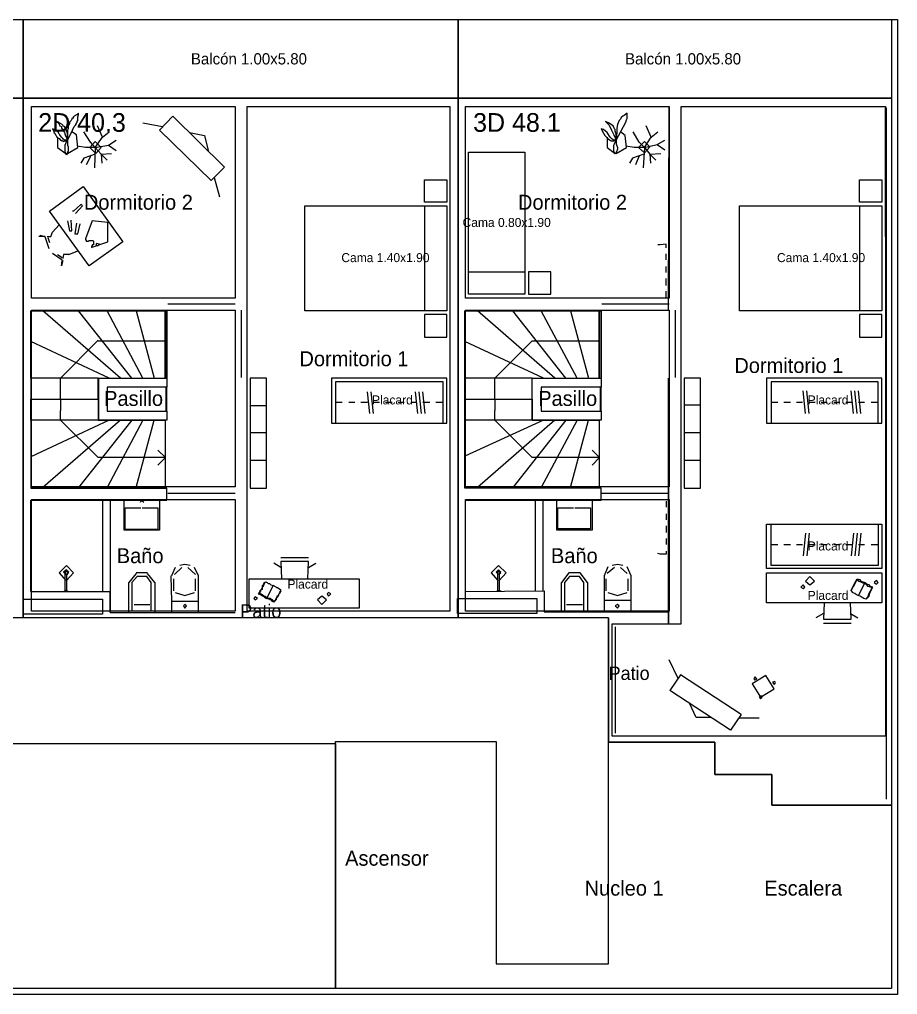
# Model space of a CAD drawing. Header units: metres. Extents: x 0 to 71.6, y 0 to 13.3.
# Drawn here: x 11.66 to 23.39, y 0 to 13.02 of the extents above; entities that cross this region are included whole.
import ezdxf

# ---------------------------------------------------------------- set-up
doc = ezdxf.new("R2010")
doc.units = ezdxf.units.M
for name, color, linetype in [('Trazo_Cotas', 9, 'Continuous'), ('Trazo_Equipamiento', 8, 'Continuous'), ('Trazo_Estancias', 3, 'Continuous'), ('Trazo_Fachada', 30, 'Continuous'), ('Trazo_Medianeras', 8, 'Continuous'), ('Trazo_Nucleos', 252, 'Continuous'), ('Trazo_Patios', 3, 'Continuous'), ('Trazo_Puertas', 1, 'Continuous'), ('Trazo_Terreno', 7, 'Continuous'), ('Trazo_Unidad', 7, 'Continuous'), ('Trazo_Ventanas', 5, 'Continuous')]:
    doc.layers.add(name, color=color, linetype=linetype)

msp = doc.modelspace()

# ---------------------------------------------------------------- linework, layer by layer
at = {"layer": 'Trazo_Cotas'}
for points in [[(11.71, 13.02), (11.71, 11.97), (5.91, 11.97), (5.91, 13.02)], [(17.52, 13.02), (17.52, 11.97), (11.71, 11.97), (11.71, 13.02)], [(23.31, 13.02), (23.31, 11.97), (17.52, 11.97), (17.52, 13.02)]]:
    msp.add_lwpolyline(points, close=True, dxfattribs=at)
at = {"layer": 'Trazo_Equipamiento', "color": 8}
for p, q in [((11.83, 11.86), (14.53, 11.86)), ((14.7, 11.86), (17.4, 11.86)), ((20.33, 9.13), (20.34, 11.86)), ((20.3, 9.81), (20.3, 9.89)), ((20.3, 9.64), (20.3, 9.72)), ((20.3, 9.47), (20.3, 9.56)), ((20.3, 9.31), (20.3, 9.39)), ((13.01, 8.23), (11.97, 9.13)), ((13.16, 8.23), (12.45, 9.13)), ((13.31, 8.23), (12.83, 9.13)), ((13.6, 9.13), (13.6, 8.23)), ((13.63, 9.13), (13.63, 8.23)), ((18.81, 8.23), (17.78, 9.13)), ((18.96, 8.23), (18.25, 9.13)), ((19.11, 8.23), (18.63, 9.13)), ((19.4, 9.13), (19.4, 8.23)), ((19.43, 9.13), (19.43, 8.23)), ((12.71, 8.74), (12.21, 8.23)), ((12.71, 8.73), (13.61, 8.73)), ((13.05, 8.73), (13.32, 8.73)), ((18.51, 8.73), (18.01, 8.23)), ((18.51, 8.73), (19.41, 8.73)), ((18.85, 8.73), (19.13, 8.73)), ((12.86, 8.23), (11.81, 8.72)), ((18.66, 8.23), (17.61, 8.72)), ((12.21, 7.95), (12.21, 8.23)), ((18.01, 7.95), (18.01, 8.23)), ((13.62, 7.79), (13.62, 8.11)), ((13.63, 7.79), (13.63, 8.11)), ((19.42, 7.79), (19.42, 8.11)), ((19.43, 7.79), (19.43, 8.11)), ((12.21, 7.95), (12.21, 7.8)), ((18.01, 7.95), (18.01, 7.8)), ((14.96, 7.86), (14.74, 7.86)), ((20.76, 7.87), (20.54, 7.87)), ((12.21, 7.67), (12.21, 7.8)), ((18.01, 7.67), (18.01, 7.8)), ((12.86, 7.67), (11.81, 7.18)), ((13.01, 7.67), (11.97, 6.77)), ((12.21, 7.67), (12.71, 7.17)), ((13.16, 7.67), (12.45, 6.77)), ((12.71, 7.67), (13.61, 7.67)), ((13.31, 7.67), (12.83, 6.77)), ((18.66, 7.67), (17.61, 7.19)), ((18.81, 7.67), (17.78, 6.77)), ((18.01, 7.67), (18.51, 7.17)), ((18.96, 7.67), (18.25, 6.77)), ((18.51, 7.67), (19.41, 7.67)), ((19.11, 7.67), (18.63, 6.77)), ((14.96, 7.5), (14.74, 7.5)), ((20.76, 7.5), (20.54, 7.5)), ((13.61, 7.17), (12.71, 7.17)), ((19.41, 7.17), (18.51, 7.17)), ((14.96, 7.13), (14.74, 7.13)), ((20.76, 7.13), (20.54, 7.13)), ((12.77, 6.6), (12.77, 5.38)), ((12.87, 6.6), (12.87, 5.38)), ((18.55, 6.61), (18.55, 5.38)), ((18.65, 6.61), (18.65, 5.38)), ((20.3, 6.59), (20.3, 6.51)), ((20.3, 6.42), (20.3, 6.34)), ((20.3, 6.26), (20.3, 6.17)), ((20.3, 6.09), (20.3, 6.01)), ((13.87, 5.74), (13.8, 5.73)), ((13.94, 5.73), (13.87, 5.74)), ((19.65, 5.74), (19.58, 5.73)), ((19.72, 5.73), (19.65, 5.74)), ((13.22, 5.62), (13.12, 5.5)), ((13.37, 5.63), (13.22, 5.63)), ((13.47, 5.5), (13.37, 5.62)), ((13.74, 5.7), (13.69, 5.59)), ((13.83, 5.7), (13.73, 5.61)), ((14.01, 5.61), (13.91, 5.7)), ((14.05, 5.59), (14, 5.7)), ((19, 5.63), (18.9, 5.5)), ((19.15, 5.63), (19, 5.63)), ((19.25, 5.5), (19.15, 5.63)), ((19.52, 5.71), (19.47, 5.59)), ((19.61, 5.7), (19.51, 5.62)), ((19.78, 5.62), (19.69, 5.7)), ((19.83, 5.59), (19.78, 5.71)), ((13.23, 5.58), (13.16, 5.5)), ((13.16, 5.5), (13.16, 5.12)), ((13.36, 5.58), (13.23, 5.58)), ((13.42, 5.5), (13.36, 5.58)), ((13.42, 5.12), (13.42, 5.5)), ((13.47, 5.5), (13.47, 5.1)), ((13.72, 5.39), (13.72, 5.55)), ((14.01, 5.39), (14.01, 5.55)), ((19.01, 5.58), (18.94, 5.5)), ((18.94, 5.5), (18.94, 5.12)), ((19.14, 5.58), (19.01, 5.58)), ((19.2, 5.5), (19.14, 5.58)), ((19.2, 5.12), (19.2, 5.5)), ((19.25, 5.5), (19.25, 5.11)), ((19.5, 5.39), (19.5, 5.55)), ((19.79, 5.39), (19.79, 5.55)), ((11.81, 5.38), (12.87, 5.38)), ((11.81, 5.38), (12.87, 5.38)), ((12.87, 5.1), (12.87, 5.38)), ((13.74, 5.37), (13.87, 5.33)), ((13.87, 5.33), (14, 5.37)), ((19.52, 5.37), (19.65, 5.33)), ((19.65, 5.33), (19.78, 5.37)), ((13.19, 5.21), (13.4, 5.21)), ((14.05, 5.25), (13.69, 5.25)), ((18.97, 5.21), (19.18, 5.21)), ((19.83, 5.26), (19.47, 5.26)), ((19.62, 4.91), (19.62, 3.49))]:
    msp.add_line(p, q, dxfattribs=at)
at = {"layer": 'Trazo_Equipamiento', "color": 9}
for p, q in [((13.53, 11.54), (13.71, 11.73)), ((13.71, 11.73), (14.4, 11.05)), ((13.31, 11.64), (13.57, 11.59)), ((12.42, 11.48), (12.36, 11.52)), ((12.77, 11.45), (12.86, 11.52)), ((13.53, 11.54), (14.22, 10.87)), ((19.75, 11.47), (19.69, 11.52)), ((20.1, 11.45), (20.19, 11.52)), ((12.85, 11.34), (12.95, 11.27)), ((20.18, 11.35), (20.28, 11.28)), ((12.67, 11.31), (12.66, 11.04)), ((12.75, 11.22), (12.76, 11.1)), ((12.75, 11.22), (12.83, 11.14)), ((19.94, 11.2), (19.89, 11.08)), ((20.01, 11.31), (19.99, 11.04)), ((20.08, 11.22), (20.09, 11.1)), ((20.08, 11.22), (20.16, 11.14)), ((12.61, 11.19), (12.55, 11.08)), ((14.22, 10.87), (14.4, 11.05)), ((14.26, 10.91), (14.33, 10.65)), ((17.07, 10.53), (17.07, 9.13)), ((22.88, 10.53), (22.88, 9.13)), ((12.19, 10.28), (12.1, 10.18)), ((12, 10.12), (11.92, 10.12)), ((11.93, 10.14), (12, 10.12)), ((12, 10.12), (12.05, 9.96)), ((12.04, 10.11), (12.06, 10.04)), ((12.1, 9.9), (12.23, 9.81)), ((12.32, 9.88), (12.44, 9.93)), ((12.17, 9.88), (12.23, 9.84)), ((12.24, 9.8), (12.22, 9.73)), ((12.22, 9.73), (12.23, 9.8)), ((17.66, 9.65), (18.41, 9.65)), ((16.34, 7.76), (16.31, 8.05)), ((16.34, 7.76), (16.31, 8.05)), ((16.39, 7.76), (16.36, 8.05)), ((16.39, 7.76), (16.36, 8.05)), ((16.98, 7.76), (16.95, 8.05)), ((16.98, 7.76), (16.95, 8.05)), ((17.03, 7.76), (17, 8.05)), ((17.03, 7.76), (17, 8.05)), ((17.08, 7.76), (17.05, 8.05)), ((17.08, 7.76), (17.05, 8.05)), ((22.16, 7.76), (22.13, 8.06)), ((22.16, 7.76), (22.13, 8.06)), ((22.21, 7.76), (22.18, 8.06)), ((22.21, 7.76), (22.18, 8.06)), ((22.8, 7.76), (22.77, 8.06)), ((22.8, 7.76), (22.77, 8.06)), ((22.85, 7.76), (22.82, 8.06)), ((22.85, 7.76), (22.82, 8.06)), ((22.9, 7.76), (22.87, 8.06)), ((22.9, 7.76), (22.87, 8.06)), ((15.88, 7.91), (15.97, 7.91)), ((15.88, 7.91), (15.97, 7.91)), ((16.06, 7.91), (16.14, 7.91)), ((16.06, 7.91), (16.14, 7.91)), ((16.22, 7.91), (16.31, 7.91)), ((16.22, 7.91), (16.31, 7.91)), ((16.39, 7.91), (16.47, 7.91)), ((16.39, 7.91), (16.47, 7.91)), ((16.55, 7.91), (16.64, 7.91)), ((16.55, 7.91), (16.64, 7.91)), ((16.72, 7.91), (16.8, 7.91)), ((16.72, 7.91), (16.8, 7.91)), ((16.89, 7.91), (16.97, 7.91)), ((16.89, 7.91), (16.97, 7.91)), ((17.05, 7.91), (17.14, 7.91)), ((17.05, 7.91), (17.14, 7.91)), ((17.22, 7.91), (17.32, 7.91)), ((17.22, 7.91), (17.32, 7.91)), ((21.7, 7.91), (21.79, 7.91)), ((21.7, 7.91), (21.79, 7.91)), ((21.87, 7.91), (21.96, 7.91)), ((21.87, 7.91), (21.96, 7.91)), ((22.04, 7.91), (22.12, 7.91)), ((22.04, 7.91), (22.12, 7.91)), ((22.21, 7.91), (22.29, 7.91)), ((22.21, 7.91), (22.29, 7.91)), ((22.37, 7.91), (22.45, 7.91)), ((22.37, 7.91), (22.45, 7.91)), ((22.54, 7.91), (22.62, 7.91)), ((22.54, 7.91), (22.62, 7.91)), ((22.7, 7.91), (22.79, 7.91)), ((22.7, 7.91), (22.79, 7.91)), ((22.87, 7.91), (22.95, 7.91)), ((22.87, 7.91), (22.95, 7.91)), ((23.04, 7.91), (23.13, 7.91)), ((23.04, 7.91), (23.13, 7.91)), ((22.16, 6.16), (22.13, 5.86)), ((22.16, 6.16), (22.13, 5.86)), ((22.21, 6.16), (22.18, 5.86)), ((22.21, 6.16), (22.18, 5.86)), ((22.8, 6.16), (22.77, 5.86)), ((22.8, 6.16), (22.77, 5.86)), ((22.85, 6.16), (22.82, 5.86)), ((22.85, 6.16), (22.82, 5.86)), ((22.9, 6.16), (22.87, 5.86)), ((22.9, 6.16), (22.87, 5.86)), ((21.7, 6.01), (21.79, 6.01)), ((21.7, 6.01), (21.79, 6.01)), ((21.87, 6.01), (21.96, 6.01)), ((21.87, 6.01), (21.96, 6.01)), ((22.04, 6.01), (22.12, 6.01)), ((22.04, 6.01), (22.12, 6.01)), ((22.21, 6.01), (22.29, 6.01)), ((22.21, 6.01), (22.29, 6.01)), ((22.37, 6.01), (22.45, 6.01)), ((22.37, 6.01), (22.45, 6.01)), ((22.54, 6.01), (22.62, 6.01)), ((22.54, 6.01), (22.62, 6.01)), ((22.7, 6.01), (22.79, 6.01)), ((22.7, 6.01), (22.79, 6.01)), ((22.87, 6.01), (22.95, 6.01)), ((22.87, 6.01), (22.95, 6.01)), ((23.04, 6.01), (23.13, 6.01)), ((23.04, 6.01), (23.13, 6.01)), ((15.15, 5.7), (15.06, 5.76)), ((15.52, 5.83), (15.15, 5.83)), ((15.52, 5.7), (15.62, 5.76)), ((22.87, 5.33), (22.96, 5.5)), ((15.05, 5.46), (14.96, 5.29)), ((22.4, 5.09), (22.3, 5.03)), ((22.76, 5.09), (22.86, 5.03)), ((22.4, 4.96), (22.77, 4.96)), ((20.46, 4.22), (20.34, 4.47)), ((20.49, 4.27), (20.35, 4.06)), ((21.3, 3.74), (20.49, 4.27)), ((21.16, 3.53), (20.35, 4.06)), ((21.3, 3.74), (21.16, 3.53)), ((21.54, 3.69), (21.27, 3.69))]:
    msp.add_line(p, q, dxfattribs=at)
for points in [[(12.3, 11.41), (12.35, 11.5), (12.37, 11.54), (12.39, 11.59), (12.41, 11.61), (12.42, 11.63), (12.42, 11.64), (12.43, 11.65), (12.43, 11.66), (12.44, 11.67), (12.44, 11.72), (12.45, 11.75), (12.45, 11.77)], [(12.45, 11.77), (12.43, 11.75), (12.39, 11.73), (12.38, 11.72), (12.37, 11.7), (12.36, 11.7), (12.36, 11.69), (12.35, 11.67), (12.33, 11.65), (12.33, 11.63), (12.32, 11.62), (12.31, 11.59), (12.31, 11.56), (12.3, 11.54), (12.3, 11.41)], [(19.63, 11.41), (19.73, 11.59), (19.76, 11.65), (19.77, 11.68), (19.78, 11.7), (19.78, 11.77)], [(19.78, 11.77), (19.74, 11.74), (19.72, 11.73), (19.7, 11.71), (19.69, 11.69), (19.67, 11.67), (19.65, 11.62), (19.64, 11.57), (19.64, 11.52), (19.63, 11.41)], [(12.3, 11.41), (12.3, 11.51), (12.29, 11.53), (12.29, 11.54), (12.28, 11.55), (12.28, 11.56), (12.27, 11.57), (12.27, 11.58), (12.26, 11.59), (12.25, 11.59), (12.24, 11.61), (12.23, 11.62), (12.19, 11.64), (12.18, 11.65), (12.16, 11.66)], [(12.16, 11.66), (12.19, 11.63), (12.19, 11.62), (12.2, 11.6), (12.22, 11.59), (12.22, 11.57), (12.26, 11.51), (12.27, 11.48), (12.3, 11.41)], [(12.67, 11.31), (12.77, 11.45), (12.7, 11.6)], [(19.63, 11.41), (19.63, 11.49), (19.62, 11.53), (19.62, 11.55), (19.61, 11.56), (19.59, 11.6), (19.53, 11.64), (19.49, 11.66)], [(19.49, 11.66), (19.54, 11.61), (19.57, 11.54), (19.6, 11.48), (19.63, 11.41)], [(20.01, 11.31), (20.1, 11.45), (20.03, 11.6)], [(12.3, 11.41), (12.26, 11.41), (12.25, 11.42), (12.24, 11.42), (12.24, 11.43), (12.22, 11.45), (12.2, 11.48), (12.19, 11.49), (12.18, 11.51), (12.16, 11.53), (12.14, 11.54), (12.13, 11.55), (12.12, 11.55), (12.1, 11.56)], [(12.1, 11.56), (12.12, 11.53), (12.12, 11.51), (12.13, 11.5), (12.14, 11.48), (12.15, 11.47), (12.16, 11.45), (12.17, 11.44), (12.19, 11.43), (12.21, 11.41), (12.22, 11.41), (12.22, 11.4), (12.24, 11.4), (12.25, 11.39), (12.26, 11.4), (12.28, 11.4), (12.3, 11.41)], [(12.3, 11.23), (12.44, 11.31), (12.42, 11.48)], [(12.67, 11.31), (12.61, 11.38), (12.52, 11.52)], [(13.93, 11.51), (14.13, 11.47), (14.18, 11.27)], [(19.63, 11.41), (19.6, 11.41), (19.58, 11.42), (19.55, 11.45), (19.51, 11.51), (19.49, 11.53), (19.46, 11.55), (19.43, 11.56)], [(19.43, 11.56), (19.46, 11.5), (19.48, 11.47), (19.53, 11.42), (19.55, 11.41), (19.56, 11.4), (19.6, 11.4), (19.63, 11.41)], [(19.63, 11.23), (19.77, 11.31), (19.75, 11.47)], [(20.01, 11.31), (19.94, 11.38), (19.86, 11.52)], [(12.17, 11.45), (12.17, 11.31), (12.28, 11.23)], [(12.29, 11.21), (12.28, 11.24), (12.27, 11.25), (12.27, 11.35), (12.28, 11.36), (12.28, 11.37), (12.3, 11.41)], [(12.3, 11.41), (12.3, 11.34), (12.31, 11.32), (12.31, 11.26), (12.3, 11.25), (12.3, 11.24), (12.29, 11.21)], [(12.67, 11.31), (12.54, 11.31), (12.43, 11.33)], [(12.67, 11.31), (12.85, 11.34), (12.95, 11.41)], [(19.51, 11.45), (19.51, 11.31), (19.62, 11.23)], [(19.62, 11.22), (19.6, 11.26), (19.6, 11.34), (19.61, 11.36), (19.63, 11.41)], [(19.63, 11.41), (19.63, 11.36), (19.65, 11.31), (19.65, 11.29), (19.64, 11.26), (19.62, 11.22)], [(20.01, 11.31), (19.87, 11.31), (19.76, 11.33)], [(20.01, 11.31), (20.18, 11.35), (20.28, 11.41)], [(12.67, 11.22), (12.52, 11.17), (12.48, 11.1)], [(12.67, 11.31), (12.75, 11.22), (12.89, 11.23)], [(20, 11.22), (19.85, 11.17), (19.81, 11.1)], [(20.01, 11.31), (20.08, 11.22), (20.23, 11.23)], [(12.41, 10.43), (12.5, 10.53), (12.48, 10.55), (12.38, 10.46), (12.37, 10.46)], [(12.3, 10.33), (12.33, 10.2), (12.36, 10.2), (12.35, 10.34)], [(12.42, 10.3), (12.4, 10.16), (12.44, 10.16), (12.47, 10.29)], [(12.63, 9.98), (12.84, 10.05), (12.84, 10.31), (12.63, 10.33), (12.54, 10.09)], [(12.03, 10.12), (12.08, 10.12), (12.1, 10.18)], [(12.54, 10.09), (12.54, 10.08), (12.55, 10.07), (12.55, 10.06), (12.58, 10.06), (12.59, 10.07), (12.64, 10.07), (12.65, 10.06), (12.65, 10.01), (12.63, 10.01), (12.63, 10), (12.62, 9.99), (12.62, 9.98), (12.63, 9.97)], [(12.32, 9.88), (12.25, 9.88), (12.24, 9.83)], [(15.51, 5.55), (15.52, 5.78), (15.15, 5.78), (15.16, 5.55)], [(14.94, 5.5), (14.92, 5.49), (14.92, 5.47), (14.91, 5.46), (14.9, 5.46), (14.9, 5.43), (14.89, 5.41), (14.87, 5.39), (14.87, 5.38), (14.86, 5.37), (14.85, 5.35)], [(14.95, 5.51), (14.93, 5.49), (14.93, 5.48), (14.92, 5.47), (14.92, 5.46), (14.91, 5.45), (14.9, 5.43), (14.9, 5.41), (14.88, 5.4), (14.88, 5.38), (14.87, 5.38), (14.87, 5.35)], [(14.95, 5.51), (14.97, 5.5), (14.98, 5.49), (15, 5.49), (15.02, 5.47), (15.05, 5.46)], [(22.77, 5.4), (22.81, 5.48), (22.83, 5.51), (22.85, 5.55)], [(22.77, 5.39), (22.79, 5.43), (22.81, 5.46), (22.85, 5.54)], [(22.85, 5.55), (22.88, 5.54), (22.9, 5.52), (22.96, 5.5)], [(22.85, 5.54), (22.87, 5.52), (22.9, 5.51), (22.92, 5.5), (22.95, 5.49)], [(23.05, 5.43), (23.03, 5.44), (23, 5.45), (22.98, 5.47), (22.95, 5.49)], [(23.06, 5.44), (23.03, 5.45), (23.01, 5.47), (22.98, 5.48), (22.96, 5.5)], [(14.85, 5.35), (14.88, 5.34), (14.9, 5.33), (14.91, 5.32), (14.93, 5.32), (14.93, 5.31), (14.96, 5.29)], [(14.87, 5.35), (14.89, 5.35), (14.9, 5.34), (14.92, 5.33), (14.93, 5.32), (14.94, 5.32), (14.96, 5.3)], [(15.15, 5.4), (15.12, 5.42), (15.11, 5.43), (15.1, 5.43), (15.09, 5.44), (15.05, 5.46)], [(15.15, 5.4), (15.14, 5.38), (15.14, 5.37), (15.13, 5.36), (15.13, 5.35), (15.12, 5.34), (15.11, 5.32), (15.1, 5.32), (15.1, 5.31), (15.09, 5.29), (15.08, 5.28), (15.08, 5.27), (15.06, 5.25)], [(15.15, 5.39), (15.14, 5.37), (15.14, 5.36), (15.12, 5.34), (15.12, 5.33), (15.11, 5.31), (15.09, 5.29), (15.09, 5.27), (15.08, 5.27), (15.08, 5.26), (15.06, 5.24)], [(22.77, 5.39), (22.79, 5.37), (22.82, 5.36), (22.84, 5.34), (22.87, 5.33)], [(22.97, 5.28), (22.99, 5.3), (23, 5.32), (23.01, 5.36), (23.03, 5.39), (23.05, 5.43)], [(22.98, 5.29), (23.01, 5.32), (23.02, 5.36), (23.06, 5.44)], [(15.06, 5.25), (15.04, 5.27), (15.03, 5.27), (15.01, 5.29), (14.99, 5.29), (14.96, 5.3)], [(15.06, 5.24), (15.04, 5.25), (15.03, 5.26), (15.01, 5.27), (15, 5.28), (14.99, 5.28), (14.96, 5.29)], [(22.41, 5.23), (22.4, 5.01), (22.77, 5.01), (22.76, 5.23)], [(22.97, 5.28), (22.94, 5.29), (22.92, 5.3), (22.89, 5.32), (22.87, 5.33)], [(20.9, 3.7), (20.7, 3.7), (20.61, 3.89)]]:
    msp.add_lwpolyline(points, dxfattribs=at)
at = {"layer": 'Trazo_Equipamiento', "color": 8}
for points in [[(23.23, 11.84), (23.24, 4.95), (23.24, 2.61)], [(23.23, 11.84), (23.24, 4.95), (23.24, 2.61)], [(20.3, 9.97), (20.3, 10.02), (20.22, 10.01), (20.19, 10.01)], [(13.63, 9.13), (11.81, 9.13), (11.81, 6.76), (13.63, 6.76)], [(11.81, 8.23), (11.81, 9.13), (13.61, 9.13), (13.61, 8.23)], [(13.22, 9.13), (13.46, 8.23), (13.61, 8.23)], [(17.61, 6.6), (19.43, 6.6), (19.43, 6.76), (17.61, 6.76), (17.61, 9.13), (19.43, 9.13)], [(17.61, 8.23), (17.61, 9.13), (19.41, 9.13), (19.41, 8.23)], [(19.02, 9.13), (19.26, 8.23), (19.41, 8.23)], [(12.71, 8.23), (13.31, 8.23), (13.46, 8.23)], [(18.51, 8.23), (19.11, 8.23), (19.26, 8.23)], [(11.81, 7.67), (11.81, 6.77), (13.61, 6.77), (13.61, 7.67)], [(13.22, 6.77), (13.46, 7.67), (13.61, 7.67)], [(17.61, 7.67), (17.61, 6.77), (19.41, 6.77), (19.41, 7.67)], [(19.02, 6.77), (19.26, 7.67), (19.41, 7.67)], [(13.51, 7.07), (13.61, 7.17), (13.51, 7.27)], [(19.31, 7.07), (19.41, 7.17), (19.31, 7.27)], [(11.81, 5.38), (11.81, 6.6), (13.63, 6.6), (13.63, 6.76), (11.81, 6.76)], [(11.81, 5.38), (11.81, 6.6), (13.63, 6.6), (13.63, 6.76), (11.81, 6.76)], [(13.32, 6.57), (13.3, 6.59), (13.28, 6.59), (13.27, 6.57)], [(13.3, 6.5), (13.51, 6.5), (13.51, 6.21), (13.07, 6.21), (13.07, 6.5), (13.28, 6.5)], [(19.08, 6.5), (19.29, 6.5), (19.29, 6.22), (18.85, 6.22), (18.85, 6.5), (19.06, 6.5)], [(20.3, 5.92), (20.3, 5.88), (20.22, 5.88), (20.19, 5.89)], [(12.29, 5.53), (12.38, 5.63), (12.29, 5.73), (12.19, 5.63), (12.28, 5.53)], [(18.07, 5.53), (18.16, 5.63), (18.06, 5.73), (17.96, 5.63), (18.05, 5.53)], [(12.3, 5.61), (12.31, 5.63), (12.29, 5.65), (12.26, 5.63), (12.28, 5.61)], [(12.29, 5.62), (12.29, 5.39), (12.27, 5.39), (12.27, 5.62)], [(18.07, 5.61), (18.09, 5.63), (18.06, 5.65), (18.04, 5.63), (18.05, 5.61)], [(18.07, 5.63), (18.07, 5.39), (18.05, 5.39), (18.05, 5.63)], [(13.12, 5.1), (13.12, 5.33), (13.12, 5.5)], [(13.68, 5.59), (13.69, 5.25), (13.69, 5.1), (14.05, 5.1), (14.05, 5.59)], [(18.9, 5.11), (18.9, 5.33), (18.9, 5.5)], [(19.47, 5.59), (19.47, 5.11), (19.83, 5.11), (19.83, 5.59)], [(12.87, 5.38), (12.87, 5.1), (14.54, 5.1)], [(17.61, 5.38), (18.67, 5.39), (18.67, 5.11), (20.33, 5.11)], [(17.61, 5.38), (18.67, 5.39), (18.67, 5.11), (20.33, 5.11)]]:
    msp.add_lwpolyline(points, dxfattribs=at)
for points in [[(23.24, 11.84), (23.24, 4.95), (23.23, 11.84)], [(12.71, 8.23), (11.81, 8.23), (11.81, 7.95), (12.71, 7.95)], [(13.63, 8.11), (12.83, 8.11), (12.83, 7.79), (13.63, 7.79), (13.63, 7.67), (12.72, 7.67), (12.72, 8.23), (13.63, 8.23)], [(18.51, 8.23), (17.61, 8.23), (17.61, 7.95), (18.51, 7.95)], [(19.43, 8.11), (18.63, 8.11), (18.63, 7.79), (19.43, 7.79), (19.43, 7.67), (18.51, 7.67), (18.51, 8.23), (19.43, 8.23)], [(20.33, 8.23), (20.33, 4.95)], [(12.71, 7.67), (11.81, 7.67), (11.81, 7.95), (12.71, 7.95)], [(18.51, 7.67), (17.61, 7.67), (17.61, 7.95), (18.51, 7.95)], [(13.53, 6.2), (13.06, 6.2), (13.06, 6.6), (13.53, 6.6)], [(19.31, 6.2), (18.84, 6.2), (18.84, 6.61), (19.31, 6.61)], [(12.29, 5.67), (12.25, 5.64), (12.29, 5.6), (12.32, 5.64)], [(18.06, 5.67), (18.03, 5.64), (18.06, 5.61), (18.09, 5.64)], [(12.3, 5.38), (12.26, 5.38), (12.26, 5.39), (12.3, 5.39)], [(18.09, 5.38), (18.04, 5.38), (18.04, 5.39), (18.09, 5.39)], [(12.77, 5.08), (11.71, 5.08), (11.71, 5.28), (12.77, 5.28)], [(13.87, 5.16), (13.89, 5.19), (13.87, 5.21), (13.85, 5.19)], [(18.57, 5.09), (17.51, 5.09), (17.51, 5.29), (18.57, 5.29)], [(19.65, 5.16), (19.67, 5.19), (19.65, 5.21), (19.62, 5.19)]]:
    msp.add_lwpolyline(points, close=True, dxfattribs=at)
at = {"layer": 'Trazo_Equipamiento', "color": 9}
for points in [[(12.75, 11.31), (12.67, 11.39), (12.6, 11.31), (12.68, 11.23)], [(20.08, 11.32), (20.01, 11.39), (19.93, 11.31), (20.01, 11.24)], [(17.66, 11.25), (18.41, 11.25), (18.41, 9.35), (17.66, 9.35)], [(17.07, 10.88), (17.37, 10.88), (17.37, 10.58), (17.07, 10.58)], [(22.88, 10.88), (23.18, 10.88), (23.18, 10.58), (22.88, 10.58)], [(12.51, 10.79), (13.04, 10.05), (12.59, 9.73), (12.06, 10.46)], [(17.37, 9.13), (15.47, 9.13), (15.47, 10.53), (17.37, 10.53)], [(23.18, 9.13), (21.28, 9.13), (21.28, 10.53), (23.18, 10.53)], [(12.68, 10), (12.71, 10), (12.73, 10.02), (12.69, 10.03)], [(18.46, 9.35), (18.76, 9.35), (18.76, 9.65), (18.46, 9.65)], [(17.07, 8.78), (17.37, 8.78), (17.37, 9.08), (17.07, 9.08)], [(22.88, 8.78), (23.18, 8.78), (23.18, 9.08), (22.88, 9.08)], [(14.74, 6.76), (14.96, 6.76), (14.96, 8.23), (14.74, 8.23)], [(15.83, 7.63), (17.37, 7.63), (17.37, 8.23), (15.83, 8.23)], [(20.54, 6.76), (20.76, 6.76), (20.76, 8.23), (20.54, 8.23)], [(21.64, 7.63), (23.18, 7.63), (23.18, 8.23), (21.64, 8.23)], [(15.88, 7.63), (17.32, 7.63), (17.32, 8.18), (15.88, 8.18)], [(21.7, 7.63), (23.13, 7.63), (23.13, 8.18), (21.7, 8.18)], [(21.64, 6.28), (23.18, 6.28), (23.18, 5.69), (21.64, 5.69)], [(21.7, 6.28), (23.13, 6.28), (23.13, 5.73), (21.7, 5.73)], [(23.18, 5.23), (21.64, 5.23), (21.64, 5.63), (23.18, 5.63)], [(14.73, 5.55), (16.2, 5.55), (16.2, 5.16), (14.73, 5.16)], [(22.13, 5.42), (22.15, 5.44), (22.13, 5.47), (22.1, 5.44)], [(22.22, 5.47), (22.28, 5.52), (22.22, 5.58), (22.16, 5.52)], [(23.11, 5.48), (23.13, 5.5), (23.11, 5.53), (23.08, 5.5)], [(15.79, 5.32), (15.82, 5.35), (15.79, 5.37), (15.77, 5.35)], [(14.81, 5.27), (14.84, 5.29), (14.81, 5.31), (14.79, 5.29)], [(15.7, 5.21), (15.76, 5.27), (15.7, 5.32), (15.64, 5.27)], [(21.45, 4.15), (21.56, 3.97), (21.74, 4.08), (21.63, 4.26)], [(21.47, 4.22), (21.48, 4.2), (21.51, 4.21), (21.49, 4.24)], [(21.72, 4.17), (21.74, 4.14), (21.76, 4.16), (21.75, 4.18)], [(21.54, 3.98), (21.56, 3.95), (21.58, 3.97), (21.57, 3.99)]]:
    msp.add_lwpolyline(points, close=True, dxfattribs=at)
at = {"layer": 'Trazo_Estancias', "color": 5}
for points in [[(14.54, 11.86), (14.54, 9.3), (11.82, 9.3), (11.82, 11.86)], [(17.41, 11.86), (17.41, 5.12), (14.7, 5.12), (14.7, 11.86)], [(20.34, 11.86), (20.34, 9.3), (17.62, 9.3), (17.62, 11.86)], [(23.23, 11.86), (23.23, 3.45), (19.58, 3.45), (19.58, 4.95), (20.5, 4.95), (20.5, 11.86)]]:
    msp.add_lwpolyline(points, close=True, dxfattribs=at)
at = {"layer": 'Trazo_Estancias', "color": 8}
for points in [[(14.54, 9.14), (14.54, 6.78), (11.82, 6.78), (11.82, 9.14)], [(20.34, 9.14), (20.34, 6.78), (17.62, 6.78), (17.62, 9.14)]]:
    msp.add_lwpolyline(points, close=True, dxfattribs=at)
at = {"layer": 'Trazo_Estancias', "color": 4}
for points in [[(14.54, 6.61), (14.54, 5.12), (11.82, 5.12), (11.82, 6.61)], [(20.34, 6.61), (20.34, 5.12), (17.62, 5.12), (17.62, 6.61)]]:
    msp.add_lwpolyline(points, close=True, dxfattribs=at)
at = {"layer": 'Trazo_Fachada'}
for p, q in [((11.71, 11.97), (5.91, 11.97)), ((17.52, 11.97), (11.71, 11.97)), ((23.31, 11.97), (17.52, 11.97)), ((11.71, 5.03), (5.91, 5.03)), ((17.52, 5.03), (11.71, 5.03)), ((19.53, 5.03), (19.53, 3.37))]:
    msp.add_line(p, q, dxfattribs=at)
at = {"layer": 'Trazo_Medianeras'}
for p, q in [((23.31, 11.97), (23.31, 2.53)), ((23.39, 11.97), (23.39, 0)), ((23.39, 0), (0, 0))]:
    msp.add_line(p, q, dxfattribs=at)
at = {"layer": 'Trazo_Nucleos'}
msp.add_lwpolyline([(23.31, 2.53), (23.31, 0.08), (15.88, 0.08), (15.88, 3.38), (18.03, 3.38), (18.03, 0.41), (19.53, 0.41), (19.53, 3.37), (20.95, 3.37), (20.95, 2.94), (21.71, 2.94), (21.71, 2.53)], close=True, dxfattribs=at)
at = {"layer": 'Trazo_Patios'}
msp.add_lwpolyline([(15.88, 3.35), (15.88, 0.08), (10.59, 0.08), (10.59, 3.35)], close=True, dxfattribs=at)
at = {"layer": 'Trazo_Puertas'}
for p, q in [((14.54, 9.22), (13.64, 9.22)), ((14.62, 9.14), (14.62, 8.24)), ((20.34, 9.22), (19.44, 9.22)), ((20.42, 9.14), (20.42, 8.24)), ((14.54, 6.69), (13.64, 6.69)), ((20.34, 6.69), (19.44, 6.69))]:
    msp.add_line(p, q, dxfattribs=at)
at = {"layer": 'Trazo_Terreno'}
msp.add_lwpolyline([(23.39, 13.02), (23.39, 0), (0, 0), (0, 13.02)], close=True, dxfattribs=at)
at = {"layer": 'Trazo_Unidad'}
for points in [[(11.71, 11.97), (11.71, 5.03), (5.91, 5.03), (5.91, 11.97)], [(17.52, 11.97), (17.52, 5.03), (11.71, 5.03), (11.71, 11.97)], [(23.31, 11.97), (23.31, 2.53), (21.71, 2.53), (21.71, 2.94), (20.95, 2.94), (20.95, 3.37), (19.53, 3.37), (19.53, 5.03), (17.52, 5.03), (17.52, 11.97)]]:
    msp.add_lwpolyline(points, close=True, dxfattribs=at)
at = {"layer": 'Trazo_Ventanas'}
for p, q in [((14.54, 11.97), (11.82, 11.97)), ((17.41, 11.97), (14.7, 11.97)), ((20.34, 11.97), (17.62, 11.97)), ((23.23, 11.97), (20.5, 11.97)), ((16.19, 5.03), (14.7, 5.03)), ((19.53, 4.94), (19.53, 3.45))]:
    msp.add_line(p, q, dxfattribs=at)

# ---------------------------------------------------------------- texts
at = {"layer": 'Trazo_Cotas'}
for p in [(13.95, 12.42), (19.75, 12.42)]:
    msp.add_text('Balcón 1.00x5.80', height=0.15, dxfattribs=at).set_placement(p)
at = {"layer": 'Trazo_Equipamiento', "color": 8}
for s, p in [('Cama 0.80x1.90', (17.58, 10.25)), ('Cama 1.40x1.90', (15.96, 9.78)), ('Cama 1.40x1.90', (21.78, 9.78)), ('Placard', (16.37, 7.88)), ('Placard', (22.19, 7.88)), ('Placard', (22.19, 5.93)), ('Placard', (15.24, 5.42)), ('Placard', (22.19, 5.27))]:
    msp.add_text(s, height=0.12, dxfattribs=at).set_placement(p)
at = {"layer": 'Trazo_Estancias', "color": 5}
for s, p in [('Dormitorio 2', (12.52, 10.48)), ('Dormitorio 2', (18.32, 10.48)), ('Dormitorio 1', (15.4, 8.39)), ('Dormitorio 1', (21.21, 8.3))]:
    msp.add_text(s, height=0.2, dxfattribs=at).set_placement(p)
at = {"layer": 'Trazo_Estancias', "color": 8}
for p in [(12.79, 7.86), (18.59, 7.86)]:
    msp.add_text('Pasillo', height=0.2, dxfattribs=at).set_placement(p)
at = {"layer": 'Trazo_Estancias', "color": 4}
for p in [(12.96, 5.76), (18.76, 5.76)]:
    msp.add_text('Baño', height=0.2, dxfattribs=at).set_placement(p)
at = {"layer": 'Trazo_Fachada'}
for p in [(14.61, 5.03), (19.53, 4.2)]:
    msp.add_text('Patio', height=0.18, dxfattribs=at).set_placement(p)
at = {"layer": 'Trazo_Nucleos'}
for s, p in [('Ascensor', (16.01, 1.72)), ('Nucleo 1', (19.21, 1.32)), ('Escalera', (21.61, 1.32))]:
    msp.add_text(s, height=0.2, dxfattribs=at).set_placement(p)
at = {"layer": 'Trazo_Unidad'}
for s, p in [('2D 40.3', (11.91, 11.52)), ('3D 48.1', (17.72, 11.52))]:
    msp.add_text(s, height=0.25, dxfattribs=at).set_placement(p)

doc.saveas('drawing.dxf')
